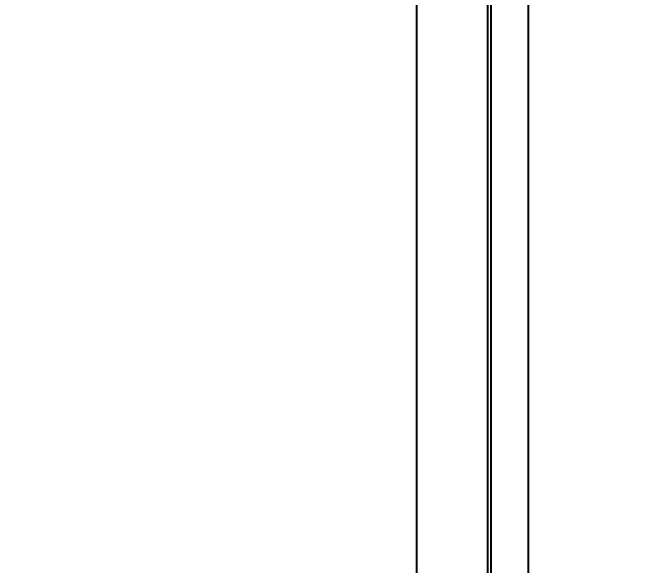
# Model space of a CAD drawing. Header units: millimetres. Extents: x 0 to 327, y -26 to 275.
# Drawn here: x 42.264 to 46.574, y 38.77 to 42.591 of the extents above; entities that cross this region are included whole.
import ezdxf

# ---------------------------------------------------------------- set-up
doc = ezdxf.new("R2010")
doc.units = ezdxf.units.MM
doc.linetypes.add('DASHED', pattern=[0.5, 0.25, -0.25])
doc.layers.add('DIMS', color=3, linetype='Continuous')
doc.layers.add('RINGS', color=1, linetype='DASHED')
doc.dimstyles.new('EZ_DIM', dxfattribs={"dimtxt": 2.5, "dimasz": 2.5, "dimexe": 1.25, "dimexo": 0.625, "dimtad": 1, "dimdec": 4, "dimzin": 0, "dimcen": 2.5, "dimazin": 3, "dimtfac": 1, "dimtmove": 0, "dimatfit": 3})

# ---------------------------------------------------------------- blocks, each defined once
blk = doc.blocks.new('_CLOSEDFILLED')
at = {"color": 0, "linetype": 'BYBLOCK'}
blk.add_solid([(-1, 0.164), (0, 0), (-1, -0.164)], dxfattribs=at)
blk = doc.blocks.new('*D6')
for p, q in [((45.3214, 245), (45.0714, 245)), ((45.5714, 27.099), (45.5714, 245)), ((45.829, 245), (45.5714, 245)), ((45.829, 27.099), (45.829, 245)), ((46.079, 245), (46.329, 245))]:
    blk.add_line(p, q)
at = {"layer": 'Defpoints'}
for p in [(45.829, 245), (45.5714, 27.099), (45.829, 27.099)]:
    blk.add_point(p, dxfattribs=at)
at = {"layer": 'DIMS', "xscale": 0.25, "yscale": 0.25, "rotation": 180}
blk.add_blockref('_CLOSEDFILLED', (45.5714, 245), dxfattribs=at)
at = {"layer": 'DIMS', "xscale": 0.25, "yscale": 0.25}
blk.add_blockref('_CLOSEDFILLED', (45.829, 245), dxfattribs=at)
at = {"layer": 'DIMS', "insert": (45.7002, 243.875), "char_height": 1, "attachment_point": 5}
blk.add_mtext('0,2576', dxfattribs=at)
blk = doc.blocks.new('*D7')
for p, q in [((44.8065, 235), (44.5565, 235)), ((45.0565, 27.099), (45.0565, 235)), ((45.5464, 235), (45.0565, 235)), ((45.5464, 27.099), (45.5464, 235)), ((45.7964, 235), (46.0464, 235))]:
    blk.add_line(p, q)
at = {"layer": 'Defpoints'}
for p in [(45.5464, 235), (45.0565, 27.099), (45.5464, 27.099)]:
    blk.add_point(p, dxfattribs=at)
at = {"layer": 'DIMS', "xscale": 0.25, "yscale": 0.25, "rotation": 180}
blk.add_blockref('_CLOSEDFILLED', (45.0565, 235), dxfattribs=at)
at = {"layer": 'DIMS', "xscale": 0.25, "yscale": 0.25}
blk.add_blockref('_CLOSEDFILLED', (45.5464, 235), dxfattribs=at)
at = {"layer": 'DIMS', "insert": (45.30145, 233.875), "char_height": 1, "attachment_point": 5}
blk.add_mtext('0,4899', dxfattribs=at)
blk = doc.blocks.new('*D8')
for p, q in [((45.829, 27.099), (45.829, 255)), ((46.079, 255), (47.0695, 255)), ((47.3195, 27.099), (47.3195, 255))]:
    blk.add_line(p, q)
at = {"layer": 'Defpoints'}
for p in [(45.829, 255), (45.829, 27.099), (47.3195, 27.099)]:
    blk.add_point(p, dxfattribs=at)
at = {"layer": 'DIMS', "xscale": 0.25, "yscale": 0.25, "rotation": 180}
blk.add_blockref('_CLOSEDFILLED', (45.829, 255), dxfattribs=at)
at = {"layer": 'DIMS', "xscale": 0.25, "yscale": 0.25}
blk.add_blockref('_CLOSEDFILLED', (47.3195, 255), dxfattribs=at)
at = {"layer": 'DIMS', "insert": (46.57425, 256.125), "char_height": 1, "attachment_point": 5}
blk.add_mtext('1,4905', dxfattribs=at)
blk = doc.blocks.new('*D9')
for p, q in [((45.2964, 275), (45.0464, 275)), ((45.5464, 27.099), (45.5464, 275)), ((45.5714, 275), (45.5464, 275)), ((45.5714, 27.099), (45.5714, 275)), ((45.8214, 275), (46.0714, 275))]:
    blk.add_line(p, q)
at = {"layer": 'Defpoints'}
for p in [(45.5714, 275), (45.5464, 27.099), (45.5714, 27.099)]:
    blk.add_point(p, dxfattribs=at)
at = {"layer": 'DIMS', "xscale": 0.25, "yscale": 0.25}
blk.add_blockref('_CLOSEDFILLED', (45.5714, 275), dxfattribs=at)
at = {"layer": 'DIMS', "xscale": 0.25, "yscale": 0.25, "rotation": 180}
blk.add_blockref('_CLOSEDFILLED', (45.5464, 275), dxfattribs=at)
at = {"layer": 'DIMS', "insert": (45.5589, 273.875), "char_height": 1, "attachment_point": 5}
blk.add_mtext('0,0250', dxfattribs=at)

msp = doc.modelspace()

# ---------------------------------------------------------------- linework, layer by layer
at = {"layer": 'RINGS'}
msp.add_circle((27.099, 27.099), 16.63, dxfattribs=at)
at = {"layer": 'RINGS', "linetype": 'DASHED'}
msp.add_arc((27.099, 27.099), 18.73, 60, 30, dxfattribs=at)

# ---------------------------------------------------------------- dimensions: what is measured, and where the dimension line sits
at = {"layer": 'DIMS'}
for base, p1, p2, picture, middle in [((45.5714, 275), (45.5714, 27.099), (45.5464, 27.099), '*D9', (45.5589, 273.875)), ((45.829, 255), (45.829, 27.099), (47.3195, 27.099), '*D8', (46.57425, 256.125)), ((45.829, 245), (45.829, 27.099), (45.5714, 27.099), '*D6', (45.7002, 243.875)), ((45.5464, 235), (45.5464, 27.099), (45.0565, 27.099), '*D7', (45.30145, 233.875))]:
    dim = msp.add_linear_dim(base=base, p1=p1, p2=p2, dimstyle='EZ_DIM', dxfattribs=at)
    dim.commit()
    dim.dimension.update_dxf_attribs({"geometry": picture, "text_midpoint": middle})

doc.saveas('drawing.dxf')
